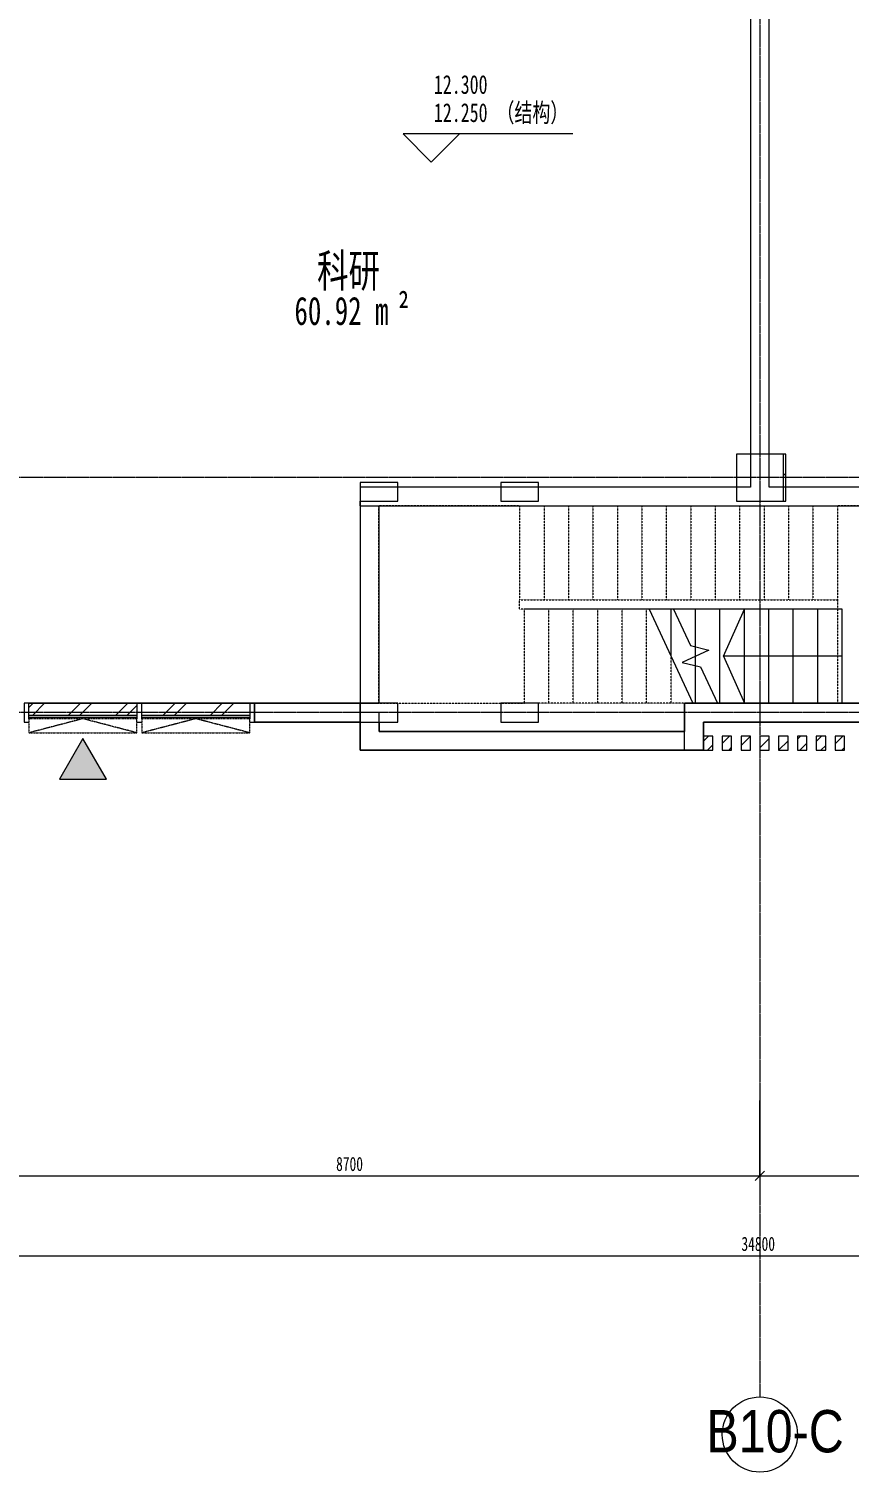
# Model space of a CAD drawing. Header units: millimetres. Extents: x 147592 to 200208, y -27981 to 8299.
# Drawn here: x 166225 to 174950, y -27981 to -12625 of the extents above; entities that cross this region are included whole.
import ezdxf

# ---------------------------------------------------------------- set-up
doc = ezdxf.new("R2010")
doc.units = ezdxf.units.MM
for name, pattern in [('TJ Dash', [1.6, 1, -0.6]), ('架空线', [3.97, 2.38, -1.59]), ('架空线_2_', [3.97, 2.38, -1.59]), ('轴网线', [22.24, 12.7, -3.18, 3.18, -3.18])]:
    doc.linetypes.add(name, pattern=pattern)
for name, color, linetype, lineweight in [('A-____-____-DIMS', 7, 'Continuous', 5), ('A-____-____-DIMS-100', 7, 'Continuous', 5), ('A-AREA-____-IDEN', 7, 'Continuous', 5), ('A-DETL-____-OTLN', 7, 'Continuous', 5), ('A-DETL-GENF-OTLN', 7, 'Continuous', 5), ('A-GENM-____-OTLN', 7, 'Continuous', 5), ('A-GLAZ-CWMG-MCUT', 7, 'Continuous', 13), ('A-GLAZ-CWMG-OTLN', 7, 'Continuous', 5), ('A-WALL-____-MCUT', 7, 'Continuous', 13), ('A-WALL-____-OTLN', 7, 'Continuous', 13), ('G-____-____-DIMS', 7, 'Continuous', 5), ('S-COLS-____-MCUT', 7, 'Continuous', 5), ('S-GRID-____-IDEN', 7, 'Continuous', 5), ('S-GRID-____-OTLN', 7, 'Continuous', 5), ('S-STRS-____-MBND', 7, 'Continuous', 5), ('S-STRS-____-OTLN', 7, 'Continuous', 5)]:
    doc.layers.add(name, color=color, linetype=linetype, lineweight=lineweight)
doc.layers.add('A-FLOR-____-OTLN', color=7, linetype='Continuous', lineweight=13, true_color=0x007f00)
doc.layers.add('A-GLAZ-____-OTLN', color=7, linetype='Continuous', lineweight=13, true_color=0x00007f)
doc.styles.add('TJ_FangSong_Narrow', font='', dxfattribs={"height": 450})
doc.styles.add('仿宋_1', font='', dxfattribs={"width": 0.7, "height": 150})
doc.styles.add('仿宋_2', font='', dxfattribs={"width": 0.7, "height": 200})
doc.styles.add('黑体_1', font='', dxfattribs={"width": 0.7, "height": 300})
doc.styles.add('黑体_2', font='', dxfattribs={"width": 0.7, "height": 350})
doc.styles.get('TJ_FangSong_Narrow').set_extended_font_data('TJ_FangSong_Narrow')
doc.styles.get('仿宋_1').set_extended_font_data('FangSong')
doc.styles.get('仿宋_2').set_extended_font_data('FangSong')
doc.styles.get('黑体_1').set_extended_font_data('SimHei')
doc.styles.get('黑体_2').set_extended_font_data('SimHei')
doc.dimstyles.new('对角线_-_1_5mm_仿宋_1', dxfattribs={"dimscale": 304.8, "dimtxt": 193.128667, "dimasz": 0.328084, "dimexe": 0.82021, "dimexo": 0.0625, "dimgap": 0.065617, "dimtad": 1, "dimdec": 0, "dimdsep": 46, "dimtxsty": '仿宋_1', "dimblk1": 'OBLIQUE', "dimblk2": 'OBLIQUE', "dimsah": 1, "dimcen": 0.09, "dimdle": 0.656168, "dimazin": 0, "dimtfac": 1, "dimtdec": 4, "dimtix": 1, "dimtmove": 0, "dimatfit": 3, "dimfxl": 2.624672, "dimfxlon": 1, "dimtvp": 1, "dimtolj": 1, "dimtzin": 0, "dimarcsym": 2})
pattern_1 = [(45, (0, 0), (-251.4472, 251.4472), []), (45, (0, 381), (-251.4472, 251.4472), [])]

# ---------------------------------------------------------------- blocks, each defined once
blk = doc.blocks.new('矩形竖梃 - 100_100mm 木色铝方通-V11-四层给排水_消防平面图')
at = {"layer": 'A-GLAZ-CWMG-OTLN', "true_color": 0x515151}
h = blk.add_hatch(dxfattribs=at)
h.set_pattern_fill('FP_12', color=251, style=0, pattern_type=2)
h.set_pattern_definition([(135, (174850.01, 20300), (-70.71068, -70.71068), [])])
h.paths.add_polyline_path([(-50, 0), (-50, 150), (50, 150), (50, 0)], flags=0)
at = {"layer": 'A-GLAZ-CWMG-MCUT', "color": 251, "lineweight": 5, "true_color": 0x515151}
for p, q in [((-50, 150), (50, 150)), ((-50, 0), (-50, 150)), ((50, 0), (-50, 0)), ((50, 150), (50, 0))]:
    blk.add_line(p, q, dxfattribs=at)
blk = doc.blocks.new('矩形竖梃 - 100_100mm 木色铝方通-V12-四层给排水_消防平面图')
at = {"layer": 'A-GLAZ-CWMG-OTLN', "true_color": 0x515151}
h = blk.add_hatch(dxfattribs=at)
h.set_pattern_fill('FP_13', color=251, style=0, pattern_type=2)
h.set_pattern_definition([(135, (174650.01, 20300), (-70.71068, -70.71068), [])])
h.paths.add_polyline_path([(-50, 0), (-50, 150), (50, 150), (50, 0)], flags=0)
at = {"layer": 'A-GLAZ-CWMG-MCUT', "color": 251, "lineweight": 5, "true_color": 0x515151}
for p, q in [((-50, 150), (50, 150)), ((-50, 0), (-50, 150)), ((50, 0), (-50, 0)), ((50, 150), (50, 0))]:
    blk.add_line(p, q, dxfattribs=at)
blk = doc.blocks.new('矩形竖梃 - 100_100mm 木色铝方通-V13-四层给排水_消防平面图')
at = {"layer": 'A-GLAZ-CWMG-OTLN', "true_color": 0x515151}
h = blk.add_hatch(dxfattribs=at)
h.set_pattern_fill('FP_14', color=251, style=0, pattern_type=2)
h.set_pattern_definition([(135, (174450.01, 20300), (-70.71068, -70.71068), [])])
h.paths.add_polyline_path([(-50, 0), (-50, 150), (50, 150), (50, 0)], flags=0)
at = {"layer": 'A-GLAZ-CWMG-MCUT', "color": 251, "lineweight": 5, "true_color": 0x515151}
for p, q in [((-50, 150), (50, 150)), ((-50, 0), (-50, 150)), ((50, 0), (-50, 0)), ((50, 150), (50, 0))]:
    blk.add_line(p, q, dxfattribs=at)
blk = doc.blocks.new('矩形竖梃 - 100_100mm 木色铝方通-V14-四层给排水_消防平面图')
at = {"layer": 'A-GLAZ-CWMG-OTLN', "true_color": 0x515151}
h = blk.add_hatch(dxfattribs=at)
h.set_pattern_fill('FP_15', color=251, style=0, pattern_type=2)
h.set_pattern_definition([(135, (174250.01, 20300), (-70.71068, -70.71068), [])])
h.paths.add_polyline_path([(-50, 0), (-50, 150), (50, 150), (50, 0)], flags=0)
at = {"layer": 'A-GLAZ-CWMG-MCUT', "color": 251, "lineweight": 5, "true_color": 0x515151}
for p, q in [((-50, 150), (50, 150)), ((-50, 0), (-50, 150)), ((50, 0), (-50, 0)), ((50, 150), (50, 0))]:
    blk.add_line(p, q, dxfattribs=at)
blk = doc.blocks.new('矩形竖梃 - 100_100mm 木色铝方通-V15-四层给排水_消防平面图')
at = {"layer": 'A-GLAZ-CWMG-OTLN', "true_color": 0x515151}
h = blk.add_hatch(dxfattribs=at)
h.set_pattern_fill('FP_16', color=251, style=0, pattern_type=2)
h.set_pattern_definition([(135, (174050.01, 20300), (-70.71068, -70.71068), [])])
h.paths.add_polyline_path([(-50, 0), (-50, 150), (50, 150), (50, 0)], flags=0)
at = {"layer": 'A-GLAZ-CWMG-MCUT', "color": 251, "lineweight": 5, "true_color": 0x515151}
for p, q in [((-50, 150), (50, 150)), ((-50, 0), (-50, 150)), ((50, 0), (-50, 0)), ((50, 150), (50, 0))]:
    blk.add_line(p, q, dxfattribs=at)
blk = doc.blocks.new('矩形竖梃 - 100_100mm 木色铝方通-V16-四层给排水_消防平面图')
at = {"layer": 'A-GLAZ-CWMG-OTLN', "true_color": 0x515151}
h = blk.add_hatch(dxfattribs=at)
h.set_pattern_fill('FP_17', color=251, style=0, pattern_type=2)
h.set_pattern_definition([(135, (173850.01, 20300), (-70.71068, -70.71068), [])])
h.paths.add_polyline_path([(-50, 0), (-50, 150), (50, 150), (50, 0)], flags=0)
at = {"layer": 'A-GLAZ-CWMG-MCUT', "color": 251, "lineweight": 5, "true_color": 0x515151}
for p, q in [((-50, 150), (50, 150)), ((-50, 0), (-50, 150)), ((50, 0), (-50, 0)), ((50, 150), (50, 0))]:
    blk.add_line(p, q, dxfattribs=at)
blk = doc.blocks.new('矩形竖梃 - 100_100mm 木色铝方通-V17-四层给排水_消防平面图')
at = {"layer": 'A-GLAZ-CWMG-OTLN', "true_color": 0x515151}
h = blk.add_hatch(dxfattribs=at)
h.set_pattern_fill('FP_18', color=251, style=0, pattern_type=2)
h.set_pattern_definition([(135, (173650.01, 20300), (-70.71068, -70.71068), [])])
h.paths.add_polyline_path([(-50, 0), (-50, 150), (50, 150), (50, 0)], flags=0)
at = {"layer": 'A-GLAZ-CWMG-MCUT', "color": 251, "lineweight": 5, "true_color": 0x515151}
for p, q in [((-50, 150), (50, 150)), ((-50, 0), (-50, 150)), ((50, 0), (-50, 0)), ((50, 150), (50, 0))]:
    blk.add_line(p, q, dxfattribs=at)
blk = doc.blocks.new('窗嵌板_50-70系列上悬铝窗-zx - 50 系列-3132378-四层给排水_消防平面图')
at = {"layer": 'A-GLAZ-____-OTLN', "color": 251, "linetype": 'TJ Dash', "lineweight": 5, "true_color": 0x515151}
for p, q in [((575, 115), (-575, 115)), ((-575, 115), (-575, -35)), ((-575, 115), (0, -35)), ((0, -35), (575, 115)), ((575, -35), (575, 115)), ((-575, -35), (575, -35))]:
    blk.add_line(p, q, dxfattribs=at)
at = {"layer": 'A-GLAZ-____-OTLN', "color": 251, "lineweight": 5, "true_color": 0x515151}
for p, q in [((-575, -72), (-575, -47)), ((-575, -47), (575, -47)), ((575, -72), (-575, -72)), ((575, -47), (575, -72))]:
    blk.add_line(p, q, dxfattribs=at)
blk = doc.blocks.new('矩形竖梃 - 50_200mm 长方形-1316923-四层给排水_消防平面图')
at = {"layer": 'A-GLAZ-CWMG-MCUT', "color": 251, "lineweight": 5, "true_color": 0x515151}
for p, q in [((-50, 200), (0, 200)), ((-50, 72), (-50, 200)), ((0, 200), (0, 0)), ((-50, 35), (-50, 47)), ((0, 0), (-50, 0))]:
    blk.add_line(p, q, dxfattribs=at)
blk = doc.blocks.new('矩形竖梃 - 50_200mm 长方形-3132389-四层给排水_消防平面图')
at = {"layer": 'A-GLAZ-CWMG-MCUT', "color": 251, "lineweight": 5, "true_color": 0x515151}
for p, q in [((-25, 200), (25, 200)), ((-25, 72.5), (-25, 200)), ((25, 200), (25, 72.5)), ((-25, 35), (-25, 47.5)), ((25, 0), (-25, 0)), ((25, 47.5), (25, 35))]:
    blk.add_line(p, q, dxfattribs=at)
blk = doc.blocks.new('矩形竖梃 - 50_200mm 长方形-3132396-四层给排水_消防平面图')
at = {"layer": 'A-GLAZ-CWMG-MCUT', "color": 251, "lineweight": 5, "true_color": 0x515151}
for p, q in [((0, 200), (-50, 200)), ((-50, 200), (-50, 72.5)), ((0, 0), (0, 200)), ((-50, 47.5), (-50, 35)), ((-50, 0), (0, 0))]:
    blk.add_line(p, q, dxfattribs=at)
blk = doc.blocks.new('矩形竖梃 - 50_200mm 长方形-V75-四层给排水_消防平面图')
at = {"layer": 'A-GLAZ-CWMG-OTLN', "true_color": 0x8b8b8b}
h = blk.add_hatch(dxfattribs=at)
h.set_pattern_fill('FP_28', color=252, style=0, pattern_type=2)
h.set_pattern_definition(pattern_1)
h.paths.add_polyline_path([(167375, -19965), (167375, -19952), (166225, -19952), (166225, -19965)], flags=0)
h.paths.add_polyline_path([(167375, -19927), (167375, -19800), (166225, -19800), (166225, -19927)], flags=0)
at = {"layer": 'A-GLAZ-CWMG-OTLN', "color": 251, "true_color": 0x515151}
blk.add_line((166225, -19800), (167375, -19800), dxfattribs=at)
blk = doc.blocks.new('矩形竖梃 - 50_200mm 长方形-V76-四层给排水_消防平面图')
at = {"layer": 'A-GLAZ-CWMG-OTLN', "true_color": 0x8b8b8b}
h = blk.add_hatch(dxfattribs=at)
h.set_pattern_fill('FP_28', color=252, style=0, pattern_type=2)
h.set_pattern_definition(pattern_1)
h.paths.add_polyline_path([(167425, -19965), (168575, -19965), (168575, -19952), (167425, -19952)], flags=0)
h.paths.add_polyline_path([(168575, -19927), (168575, -19800), (167425, -19800), (167425, -19927)], flags=0)
at = {"layer": 'A-GLAZ-CWMG-OTLN', "color": 251, "true_color": 0x515151}
blk.add_line((167425, -19800), (168575, -19800), dxfattribs=at)
blk = doc.blocks.new('标记_消防救援窗_平立面联动 - 标记_消防救援窗_平立面联动-1856936-四层给排水_消防平面图')
at = {"layer": 'A-GENM-____-OTLN', "true_color": 0xff8888}
blk.add_hatch(color=11, dxfattribs=at).paths.add_polyline_path([(250, -933), (0, -500), (-250, -933)], flags=0)
at = {"layer": 'A-DETL-GENF-OTLN', "color": 251, "true_color": 0x515151}
for p, q in [((0, -500), (-250, -933)), ((250, -933), (0, -500)), ((-250, -933), (250, -933))]:
    blk.add_line(p, q, dxfattribs=at)
blk = doc.blocks.new('矩形竖梃 - 100_100mm 木色铝方通-V80-四层给排水_消防平面图')
at = {"layer": 'A-GLAZ-CWMG-OTLN', "true_color": 0x515151}
h = blk.add_hatch(dxfattribs=at)
h.set_pattern_fill('FP_68', color=251, style=0, pattern_type=2)
h.set_pattern_definition([(135, (173450.01, 20300), (-70.71068, -70.71068), [])])
h.paths.add_polyline_path([(-50, 0), (-50, 150), (50, 150), (50, 0)], flags=0)
at = {"layer": 'A-GLAZ-CWMG-MCUT', "color": 251, "lineweight": 5, "true_color": 0x515151}
for p, q in [((-50, 150), (50, 150)), ((-50, 0), (-50, 150)), ((50, 0), (-50, 0)), ((50, 150), (50, 0))]:
    blk.add_line(p, q, dxfattribs=at)
blk = doc.blocks.new('DIMBLOCK12-四层给排水_消防平面图')
at = {"layer": 'A-____-____-DIMS-100', "color": 173, "true_color": 0x5151ff}
for p, q in [((165300, -24028), (165300, -25078)), ((165300, -24828), (165300, -24028)), ((174000, -24028), (174000, -25078)), ((174000, -24828), (174000, -24028)), ((165300, -24828), (165250, -24878)), ((165300, -24828), (165350, -24778)), ((165300, -24828), (174000, -24828)), ((174000, -24828), (173950, -24878)), ((174000, -24828), (174050, -24778))]:
    blk.add_line(p, q, dxfattribs=at)
at = {"layer": 'A-____-____-DIMS-100', "color": 0, "insert": (169493, -24627), "char_height": 150, "width": 377.27, "attachment_point": 1, "line_spacing_factor": 0.898273, "style": '仿宋_1'}
blk.add_mtext('8700', dxfattribs=at)
blk = doc.blocks.new('_Oblique')
at = {"color": 0, "linetype": 'ByBlock', "lineweight": -2}
blk.add_line((-0.5, -0.5), (0.5, 0.5), dxfattribs=at)
blk = doc.blocks.new('DIMBLOCK13-四层给排水_消防平面图')
at = {"layer": 'A-____-____-DIMS-100', "color": 173, "true_color": 0x5151ff}
for p, q in [((174000, -24028), (174000, -25078)), ((174000, -24828), (174000, -24028)), ((182700, -24028), (182700, -25078)), ((182700, -24828), (182700, -24028)), ((174000, -24828), (173950, -24878)), ((174000, -24828), (174050, -24778)), ((174000, -24828), (182700, -24828)), ((182700, -24828), (182650, -24878)), ((182700, -24828), (182750, -24778))]:
    blk.add_line(p, q, dxfattribs=at)
at = {"layer": 'A-____-____-DIMS-100', "color": 0, "insert": (178193, -24627), "char_height": 150, "width": 377.27, "attachment_point": 1, "line_spacing_factor": 0.898273, "style": '仿宋_1'}
blk.add_mtext('8700', dxfattribs=at)
blk = doc.blocks.new('DIMBLOCK15-四层给排水_消防平面图')
at = {"layer": 'A-____-____-DIMS-100', "color": 173, "true_color": 0x5151ff}
for p, q in [((156600, -24878), (156600, -25928)), ((156600, -25678), (156600, -24878)), ((191400, -24878), (191400, -25928)), ((191400, -25678), (191400, -24878)), ((156600, -25678), (156650, -25628)), ((191400, -25678), (191450, -25628)), ((156400, -25678), (191600, -25678)), ((156600, -25678), (156550, -25728)), ((191400, -25678), (191350, -25728))]:
    blk.add_line(p, q, dxfattribs=at)
at = {"layer": 'A-____-____-DIMS-100', "color": 0, "insert": (173804, -25477), "char_height": 150, "width": 471.59, "attachment_point": 1, "line_spacing_factor": 0.898273, "style": '仿宋_1'}
blk.add_mtext('34800', dxfattribs=at)
blk = doc.blocks.new('轴网 - R4_0-512320-四层给排水_消防平面图')
at = {"layer": 'S-GRID-____-IDEN', "color": 173, "true_color": 0x5151ff}
blk.add_circle((0, 0), 4, dxfattribs=at)
blk = doc.blocks.new('高程点 - 相对高程点-103621-四层给排水_消防平面图')
at = {"layer": 'G-____-____-DIMS', "color": 173, "true_color": 0x5151ff}
for p, q in [((15.06, 2.99), (-2.99, 2.99)), ((0, 0), (-2.99, 2.99)), ((0, 0), (2.99, 2.99))]:
    blk.add_line(p, q, dxfattribs=at)
blk = doc.blocks.new('YXQH_ST_B9-20_rvt-1-四层给排水_消防平面图')
at = {"layer": 'A-FLOR-____-OTLN', "color": 95, "lineweight": 18, "true_color": 0x51a751}
for p, q in [((169750, -20000), (168625, -20000)), ((169750, -20300), (169750, -20000)), ((173400, -20000), (173400, -20150)), ((176803, -20000), (173400, -20000)), ((173400, -20300), (169750, -20300))]:
    blk.add_line(p, q, dxfattribs=at)
at = {"layer": 'S-COLS-____-MCUT', "color": 251, "lineweight": 18, "true_color": 0x515151}
for p, q in [((173900, -17150), (173750, -17150)), ((173750, -17150), (173750, -17500)), ((174100, -17150), (173900, -17150)), ((174250, -17150), (174100, -17150)), ((174250, -17500), (174250, -17150)), ((170150, -17450), (169750, -17450)), ((169750, -17450), (169750, -17500)), ((169750, -17500), (169750, -17650)), ((170150, -17500), (170150, -17450)), ((170150, -17650), (170150, -17500)), ((171645, -17450), (171245, -17450)), ((171245, -17450), (171245, -17500)), ((171245, -17500), (171245, -17650)), ((171645, -17500), (171645, -17450)), ((171645, -17650), (171645, -17500)), ((173750, -17500), (173750, -17650)), ((174250, -17650), (174250, -17500)), ((169750, -17650), (170150, -17650)), ((171245, -17650), (171645, -17650)), ((173750, -17650), (174250, -17650)), ((169950, -19800), (169750, -19800)), ((169750, -19800), (169750, -19900)), ((170150, -19800), (169950, -19800)), ((170150, -20000), (170150, -19800)), ((171645, -19800), (171245, -19800)), ((171245, -19800), (171245, -20000)), ((171645, -20000), (171645, -19800)), ((169750, -19900), (169750, -20000)), ((169750, -20000), (169950, -20000)), ((169950, -20000), (170150, -20000)), ((171245, -20000), (171645, -20000))]:
    blk.add_line(p, q, dxfattribs=at)
at = {"layer": 'S-STRS-____-MBND', "color": 251, "linetype": '架空线_2_', "lineweight": 18, "true_color": 0x515151}
for p, q in [((171445, -17700), (171445, -18700)), ((171445, -17700), (174825, -17700)), ((171705, -17700), (171705, -18700)), ((171705, -17700), (171705, -18700)), ((171965, -17700), (171965, -18700)), ((171965, -17700), (171965, -18700)), ((172225, -17700), (172225, -18700)), ((172225, -17700), (172225, -18700)), ((172485, -17700), (172485, -18700)), ((172485, -17700), (172485, -18700)), ((172745, -17700), (172745, -18700)), ((172745, -17700), (172745, -18700)), ((173005, -17700), (173005, -18700)), ((173005, -17700), (173005, -18700)), ((173265, -17700), (173265, -18700)), ((173265, -17700), (173265, -18700)), ((173525, -17700), (173525, -18700)), ((173525, -17700), (173525, -18700)), ((173785, -17700), (173785, -18700)), ((173785, -17700), (173785, -18700)), ((174045, -17700), (174045, -18700)), ((174045, -17700), (174045, -18700)), ((174305, -17700), (174305, -18700)), ((174305, -17700), (174305, -18700)), ((174565, -17700), (174565, -18700)), ((174565, -17700), (174565, -18700)), ((174825, -17700), (174825, -18700)), ((171445, -18700), (174825, -18700)), ((171495, -19800), (171495, -18800)), ((172822, -18800), (171495, -18800)), ((171755, -19800), (171755, -18800)), ((171755, -19800), (171755, -18800)), ((172015, -19800), (172015, -18800)), ((172015, -19800), (172015, -18800)), ((172275, -19800), (172275, -18800)), ((172275, -19800), (172275, -18800)), ((172535, -19800), (172535, -18800)), ((172535, -19800), (172535, -18800)), ((172795, -19800), (172795, -18800)), ((172795, -19800), (172795, -18800)), ((173055, -19800), (173055, -19300)), ((173055, -19800), (173055, -19300)), ((173200, -19800), (171495, -19800)), ((173288, -19800), (173200, -19800))]:
    blk.add_line(p, q, dxfattribs=at)
at = {"layer": 'S-STRS-____-MBND', "color": 251, "lineweight": 18, "true_color": 0x515151}
blk.add_line((172822, -18800), (173288, -19800), dxfattribs=at)
at = {"layer": 'S-STRS-____-OTLN', "color": 251, "lineweight": 18, "true_color": 0x515151}
for p, q in [((173055, -18800), (172822, -18800)), ((173082, -18800), (173055, -18800)), ((173055, -19300), (173055, -18800)), ((173315, -19300), (173315, -19200)), ((173315, -19800), (173315, -19400)), ((173315, -19800), (173288, -19800)), ((173548, -19800), (173315, -19800)), ((173575, -19800), (173548, -19800)), ((173835, -19800), (173575, -19800)), ((174095, -19800), (173835, -19800)), ((174355, -19800), (174095, -19800)), ((174615, -19800), (174355, -19800)), ((174875, -19800), (174615, -19800))]:
    blk.add_line(p, q, dxfattribs=at)
at = {"layer": 'S-STRS-____-OTLN', "color": 251, "linetype": '架空线_2_', "lineweight": 18, "true_color": 0x515151}
for p, q in [((173055, -19300), (173055, -18800)), ((173315, -19300), (173315, -19200)), ((173315, -19800), (173315, -19400))]:
    blk.add_line(p, q, dxfattribs=at)
blk = doc.blocks.new('YXQH_AR_B9-20_rvt-1-四层给排水_消防平面图')
at = {"layer": 'A-DETL-GENF-OTLN', "true_color": 0xa8a8a8}
h = blk.add_hatch(dxfattribs=at)
h.set_pattern_fill('FP_65', color=253, style=0, pattern_type=2)
h.set_pattern_definition([(7.754, (-466.58, -204.02), (12.15805, 332.8942), [3.353, -1548.768]), (7.754, (776.34, 218.05), (12.15805, 332.8942), [3.353, -1548.768]), (9.74, (363.8, 116.2), (0.0001, 1266.291), [3.353, -588.363]), (9.74, (339.6, 204.2), (0.0001, 1266.291), [3.353, -588.363]), (68.882, (225.66, -61.6), (-140.1373, 1041.8589), [3.353, -1089.337]), (68.882, (129, -106.5), (-140.1373, 1041.8589), [3.353, -1089.337]), (56.297, (-51.2, 131.2), (-734.4827, 622.86), [3.353, -470.742]), (56.297, (137.8, 331.9), (-734.4827, 622.86), [3.353, -470.742]), (137.416, (187.59, 94.08), (-3935.054568, 3543.459496), [73.913, -9804.313]), (8.512, (90.05, 79.41), (3117.572636, 564.982686), [98.632, -5356.38]), (236.294, (133.21, 144.14), (-4467.173774, -6768.804336), [77.802, -13192.636]), (128.267, (122.16, 220.01), (-6131.736673, 7665.37486), [53.462, -17810.517]), (9.74, (48.62, 207.58), (3069.14795, 643.06413), [74.582, -10350.37]), (233.414, (89.018, 261.96), (-20834.0959632, -28103.0884394), [67.74, -56173.655]), (67.8, (40.48, -52.28), (439.74679, 1441.63531), [50.851, -3807.912]), (307.846, (0, 0), (856.01581, -814.9391), [66.124, -2950.443]), (45, (0, 0), (-176.7767, 176.7767), []), (355, (0, 0), (578.509, 689.44), [60, -660]), (7.754, (0, 0), (12.15805, 332.8942), [3.353, -1548.768]), (7.754, (517.27, 396.9), (12.15805, 332.8942), [3.353, -1548.768]), (7.754, (1048.8, 804.78), (12.15805, 332.8942), [3.353, -1548.768]), (9.74, (-323, 0), (0.0001, 1266.291), [3.353, -588.363]), (9.74, (-83.4, -219.6), (0.0001, 1266.291), [3.353, -588.363]), (9.74, (298.5, -569.5), (0.0001, 1266.291), [3.353, -588.363]), (68.882, (645.7, -553.4), (-140.1373, 1041.8589), [3.353, -1089.337]), (68.882, (-12.15, -134.3), (-140.1373, 1041.8589), [3.353, -1089.337]), (68.882, (-223, 0), (-140.1373, 1041.8589), [3.353, -1089.337]), (56.297, (0, 0), (-734.4827, 622.86), [3.353, -470.742]), (56.297, (378.7, 49.9), (-734.4827, 622.86), [3.353, -470.742]), (56.297, (1010.3, 133), (-734.4827, 622.86), [3.353, -470.742])])
h.paths.add_polyline_path([(174275, -17650), (174275, -17150), (174250, -17150), (174250, -17650)], flags=0)
h.paths.add_polyline_path([(182950, -8950), (183000, -8950), (183000, -8450), (182950, -8450), (182950, -8950)], flags=0)
at = {"layer": 'A-DETL-____-OTLN', "color": 173, "true_color": 0x5151ff}
for p, q in [((174275, -17150), (174250, -17150)), ((174275, -17500), (174275, -17150)), ((174275, -17650), (174275, -17500)), ((174250, -17650), (174275, -17650))]:
    blk.add_line(p, q, dxfattribs=at)
at = {"layer": 'A-FLOR-____-OTLN', "color": 8, "lineweight": 5, "true_color": 0x7f7f7f}
for p, q in [((166225, -19800), (168625, -19800)), ((168625, -19800), (169750, -19800)), ((169750, -19800), (169950, -19800)), ((173200, -20100), (173200, -19800)), ((173200, -19800), (173288.2, -19800)), ((173288.2, -19800), (173548.2, -19800)), ((173548.2, -19800), (174875, -19800)), ((174875, -19800), (176300, -19800)), ((169950, -20000), (169950, -20100)), ((169950, -20100), (173200, -20100))]:
    blk.add_line(p, q, dxfattribs=at)
at = {"layer": 'A-WALL-____-MCUT', "color": 251, "lineweight": 5, "true_color": 0x515151}
for p, q in [((173900, -11700), (173900, -17500)), ((174100, -17500), (174100, -11700)), ((173900, -17500), (169750, -17500)), ((169750, -17500), (169750, -17700)), ((178200, -17500), (174100, -17500)), ((169750, -17700), (169750, -19800)), ((169950, -17700), (176300, -17700)), ((169950, -19800), (169950, -17700)), ((169750, -19800), (168625, -19800)), ((168625, -19800), (168625, -20000)), ((169750, -19900), (169750, -19800)), ((169750, -19800), (169950, -19800)), ((173400, -19800), (173200, -19800)), ((173200, -19800), (173200, -20100)), ((176300, -19800), (173400, -19800)), ((169750, -20000), (169750, -19900)), ((169950, -19900), (169750, -19900)), ((169950, -20100), (169950, -19900)), ((168625, -20000), (169750, -20000)), ((169750, -20000), (169750, -20300)), ((173200, -20100), (169950, -20100)), ((173200, -20300), (173200, -20100)), ((173400, -20300), (173400, -20000)), ((173400, -20000), (176800, -20000)), ((169750, -20300), (169950, -20300)), ((169950, -20300), (173200, -20300)), ((173200, -20300), (173400, -20300))]:
    blk.add_line(p, q, dxfattribs=at)
at = {"layer": 'A-WALL-____-OTLN', "color": 251, "lineweight": 5, "true_color": 0x515151}
for p, q in [((171245, -17500), (170150, -17500)), ((173750, -17500), (171645, -17500)), ((178200, -17500), (174250, -17500)), ((169750, -17700), (169750, -17650)), ((169750, -17700), (169950, -17700)), ((169950, -17700), (176300, -17700)), ((168625, -19800), (166225, -19800)), ((168625, -19800), (168625, -20000)), ((169750, -19800), (168625, -19800)), ((169750, -19800), (169750, -19900)), ((173200, -19800), (173288.2, -19800)), ((173200, -19800), (173200, -20100)), ((173288.2, -19800), (173400, -19800)), ((173548.2, -19800), (173400, -19800)), ((174875, -19800), (173548.2, -19800)), ((176300, -19800), (174875, -19800)), ((168625, -20000), (169750, -20000)), ((169750, -20000), (169750, -20300)), ((169950, -20100), (169950, -20000)), ((173200, -20100), (169950, -20100)), ((173400, -20000), (176800, -20000)), ((169950, -20300), (169750, -20300)), ((169950, -20300), (173200, -20300)), ((173400, -20300), (173200, -20300))]:
    blk.add_line(p, q, dxfattribs=at)
at = {"layer": 'S-GRID-____-OTLN', "color": 173, "linetype": '轴网线', "true_color": 0x5151ff}
for p, q in [((174000, 7499.5), (174000, -27181.2)), ((199020.5, -17400), (148525.8, -17400)), ((199020.5, -19900), (148525.8, -19900))]:
    blk.add_line(p, q, dxfattribs=at)
at = {"layer": 'S-STRS-____-MBND', "color": 251, "linetype": '架空线', "true_color": 0x515151}
for p, q in [((169945, -17700), (169945, -19800)), ((171445, -17700), (169945, -17700)), ((171445, -17700), (171445, -18700)), ((171445, -17700), (174825, -17700)), ((171445, -17700), (171445, -18700)), ((171705, -17700), (171705, -18700)), ((171705, -17700), (171705, -18700)), ((171965, -17700), (171965, -18700)), ((171965, -17700), (171965, -18700)), ((172225, -17700), (172225, -18700)), ((172225, -17700), (172225, -18700)), ((172485, -17700), (172485, -18700)), ((172485, -17700), (172485, -18700)), ((172745, -17700), (172745, -18700)), ((172745, -17700), (172745, -18700)), ((173005, -17700), (173005, -18700)), ((173005, -17700), (173005, -18700)), ((173265, -17700), (173265, -18700)), ((173265, -17700), (173265, -18700)), ((173525, -17700), (173525, -18700)), ((173525, -17700), (173525, -18700)), ((173785, -17700), (173785, -18700)), ((173785, -17700), (173785, -18700)), ((174045, -17700), (174045, -18700)), ((174045, -17700), (174045, -18700)), ((174305, -17700), (174305, -18700)), ((174305, -17700), (174305, -18700)), ((174565, -17700), (174565, -18700)), ((174565, -17700), (174565, -18700)), ((176300, -17700), (174825, -17700)), ((174825, -17700), (174825, -18700)), ((171445, -18800), (171445, -18700)), ((171445, -18700), (174825, -18700)), ((174825, -18700), (174825, -19800)), ((171495, -18800), (171445, -18800)), ((173081.9, -18800), (171495, -18800)), ((171755, -19800), (171755, -18800)), ((171755, -19800), (171755, -18800)), ((172015, -19800), (172015, -18800)), ((172015, -19800), (172015, -18800)), ((172275, -19800), (172275, -18800)), ((172275, -19800), (172275, -18800)), ((172535, -19800), (172535, -18800)), ((172535, -19800), (172535, -18800)), ((172795, -19800), (172795, -18800)), ((172795, -19800), (172795, -18800)), ((173055, -19800), (173055, -18800)), ((173055, -19800), (173055, -18800)), ((173315, -19300), (173315, -19199.5)), ((173315, -19300), (173315, -19199.5)), ((173315, -19800), (173315, -19400.4)), ((173315, -19800), (173315, -19400.4)), ((169945, -19800), (171495, -19800)), ((173200, -19800), (171495, -19800)), ((173548.2, -19800), (173200, -19800)), ((174825, -19800), (176300, -19800))]:
    blk.add_line(p, q, dxfattribs=at)
at = {"layer": 'S-STRS-____-MBND', "color": 251, "true_color": 0x515151}
for p, q in [((173081.9, -18800), (173262.2, -19186.7)), ((173262.2, -19186.7), (173456.6, -19234)), ((173456.6, -19234), (173173.4, -19366)), ((173173.4, -19366), (173367.8, -19413.3)), ((173367.8, -19413.3), (173548.2, -19800))]:
    blk.add_line(p, q, dxfattribs=at)
at = {"layer": 'S-STRS-____-OTLN', "color": 251, "true_color": 0x515151}
for p, q in [((173315, -18800), (173081.9, -18800)), ((173575, -18800), (173315, -18800)), ((173315, -19199.5), (173315, -18800)), ((173835, -18800), (173575, -18800)), ((173575, -19800), (173575, -18800)), ((174095, -18800), (173835, -18800)), ((173835, -19800), (173835, -18800)), ((174355, -18800), (174095, -18800)), ((174095, -19800), (174095, -18800)), ((174615, -18800), (174355, -18800)), ((174355, -19800), (174355, -18800)), ((174875, -18800), (174615, -18800)), ((174615, -19800), (174615, -18800)), ((174875, -19800), (174875, -18800)), ((173315, -19400.4), (173315, -19300)), ((173575, -19800), (173548.2, -19800)), ((173835, -19800), (173575, -19800)), ((174095, -19800), (173835, -19800)), ((174355, -19800), (174095, -19800)), ((174615, -19800), (174355, -19800)), ((174875, -19800), (174615, -19800))]:
    blk.add_line(p, q, dxfattribs=at)
at = {"layer": 'S-STRS-____-OTLN', "color": 251, "linetype": '架空线', "true_color": 0x515151}
for p, q in [((173315, -19199.5), (173315, -18800)), ((173575, -19800), (173575, -18800)), ((173835, -19800), (173835, -18800)), ((174095, -19800), (174095, -18800)), ((174355, -19800), (174355, -18800)), ((174615, -19800), (174615, -18800)), ((174875, -19800), (174875, -18800)), ((173315, -19400.4), (173315, -19300))]:
    blk.add_line(p, q, dxfattribs=at)
at = {"layer": 'S-STRS-____-OTLN', "color": 173, "true_color": 0x5151ff}
for p, q in [((173615, -19300), (173835, -18800)), ((173835, -19300), (173615, -19300)), ((173615, -19300), (173835, -19800)), ((174095, -19300), (173835, -19300)), ((174355, -19300), (174095, -19300)), ((174615, -19300), (174355, -19300)), ((174875, -19300), (174615, -19300))]:
    blk.add_line(p, q, dxfattribs=at)
at = {"color": 251, "lineweight": 5, "true_color": 0x515151, "xscale": 99.99999999999993, "yscale": 99.99999999999993, "zscale": 99.99999999999993}
blk.add_blockref('高程点 - 相对高程点-103621-四层给排水_消防平面图', (170504.8, -14041.7), dxfattribs=at)
at = {"color": 251, "lineweight": 5, "true_color": 0x515151, "extrusion": (0, 0, -1)}
for name, p in [('矩形竖梃 - 50_200mm 长方形-1316923-四层给排水_消防平面图', (-166175, -20000)), ('矩形竖梃 - 50_200mm 长方形-3132389-四层给排水_消防平面图', (-167400, -20000)), ('矩形竖梃 - 100_100mm 木色铝方通-V80-四层给排水_消防平面图', (-173450, -20300)), ('矩形竖梃 - 100_100mm 木色铝方通-V17-四层给排水_消防平面图', (-173650, -20300)), ('矩形竖梃 - 100_100mm 木色铝方通-V16-四层给排水_消防平面图', (-173850, -20300)), ('矩形竖梃 - 100_100mm 木色铝方通-V15-四层给排水_消防平面图', (-174050, -20300)), ('矩形竖梃 - 100_100mm 木色铝方通-V14-四层给排水_消防平面图', (-174250, -20300)), ('矩形竖梃 - 100_100mm 木色铝方通-V13-四层给排水_消防平面图', (-174450, -20300)), ('矩形竖梃 - 100_100mm 木色铝方通-V12-四层给排水_消防平面图', (-174650, -20300)), ('矩形竖梃 - 100_100mm 木色铝方通-V11-四层给排水_消防平面图', (-174850, -20300))]:
    blk.add_blockref(name, p, dxfattribs=at)
at = {"color": 251, "lineweight": 5, "true_color": 0x515151}
for name, p in [('矩形竖梃 - 50_200mm 长方形-V75-四层给排水_消防平面图', (0, 0)), ('矩形竖梃 - 50_200mm 长方形-V76-四层给排水_消防平面图', (0, 0)), ('矩形竖梃 - 50_200mm 长方形-3132396-四层给排水_消防平面图', (168625, -20000)), ('标记_消防救援窗_平立面联动 - 标记_消防救援窗_平立面联动-1856936-四层给排水_消防平面图', (166800, -19675))]:
    blk.add_blockref(name, p, dxfattribs=at)
at = {"color": 251, "lineweight": 5, "true_color": 0x515151, "rotation": 180}
for p in [(166800, -20000), (168000, -20000)]:
    blk.add_blockref('窗嵌板_50-70系列上悬铝窗-zx - 50 系列-3132378-四层给排水_消防平面图', p, dxfattribs=at)
at = {"color": 251, "lineweight": 5, "true_color": 0x515151, "xscale": 99.99999999999993, "yscale": 99.99999999999993, "zscale": 99.99999999999993, "rotation": 180}
blk.add_blockref('轴网 - R4_0-512320-四层给排水_消防平面图', (174000, -27581.2), dxfattribs=at)
at = {"layer": 'A-AREA-____-IDEN', "color": 251, "true_color": 0x515151, "attachment_point": 1}
for s, insert, char_height, width, style in [('科研', (169290.9, -15023.3), 350, 875.443, '黑体_2'), ('60.92 m', (169050.1, -15475.1), 300, 1335.611, '黑体_1'), ('\\f黑体|b0|i0|c134|p49|;\\W.7;²', (170152.1, -15475.1), 300, 123.46, '黑体_1')]:
    blk.add_mtext(s, dxfattribs=dict(at, insert=insert, char_height=char_height, width=width, style=style))
at = {"layer": 'G-____-____-DIMS', "color": 251, "true_color": 0x515151, "insert": (170532.3, -13116.6), "char_height": 200, "width": 1853.983, "attachment_point": 1, "line_spacing_factor": 0.898273, "style": '仿宋_2'}
blk.add_mtext('12.300\\P12.250 （结构）', dxfattribs=at)
at = {"layer": 'S-GRID-____-IDEN', "color": 251, "true_color": 0x515151, "insert": (173431.7, -27320.7), "char_height": 450, "width": 1370.886, "attachment_point": 1, "style": 'TJ_FangSong_Narrow'}
blk.add_mtext('B10-C', dxfattribs=at)
at = {"layer": 'A-____-____-DIMS', "color": 173, "true_color": 0x5151ff}
for base, p1, p2, override, picture, middle in [((174000, -24828.3), (165300, -24028.3), (174000, -24028.3), {"dimpost": '<>', "dimfxl": 8700}, 'DIMBLOCK12-四层给排水_消防平面图', (169650, -24732.4)), ((182700, -24828.3), (174000, -24028.3), (182700, -24028.3), {"dimpost": '<>', "dimfxl": 8700}, 'DIMBLOCK13-四层给排水_消防平面图', (178350, -24732.4)), ((191400, -25678.4), (156600, -24878.4), (191400, -24878.4), {"dimpost": '<>', "dimfxl": 34800}, 'DIMBLOCK15-四层给排水_消防平面图', (174000, -25582.5))]:
    dim = blk.add_linear_dim(base=base, p1=p1, p2=p2, dimstyle='对角线_-_1_5mm_仿宋_1', override=override, dxfattribs=at)
    dim.commit()
    dim.dimension.update_dxf_attribs({"geometry": picture, "text_midpoint": middle})

msp = doc.modelspace()

# ---------------------------------------------------------------- block references
at = {"lineweight": 5}
for name in ['YXQH_AR_B9-20_rvt-1-四层给排水_消防平面图', 'YXQH_ST_B9-20_rvt-1-四层给排水_消防平面图']:
    msp.add_blockref(name, (0, 0), dxfattribs=at)

doc.saveas('drawing.dxf')
